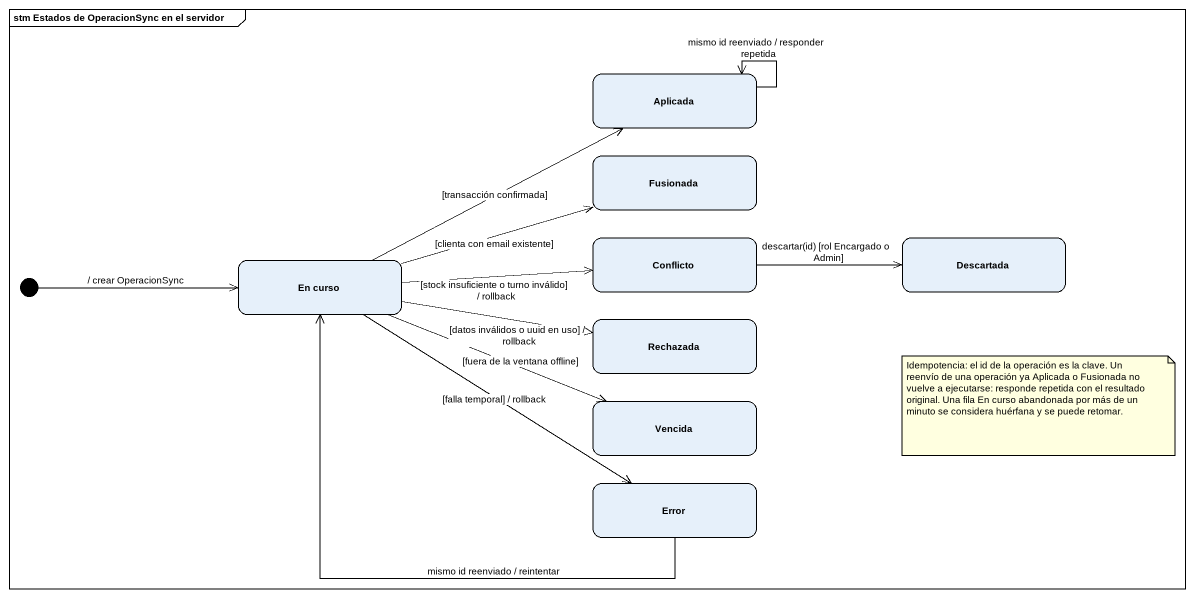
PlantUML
@startuml
mainframe stm Estados de OperacionSync en el servidor
hide empty description
state Aplicada
state Fusionada
state Conflicto
state Descartada
state "En curso" as En_curso
state Rechazada
state Vencida
state Error
[*] -right-> En_curso : / crear OperacionSync
Aplicada --> Aplicada : mismo id reenviado / responder repetida
Conflicto -right-> Descartada : descartar(id) [rol Encargado o Admin]
En_curso -right-> Aplicada : [transacción confirmada]
En_curso -right-> Fusionada : [clienta con email existente]
En_curso -right-> Conflicto : [stock insuficiente o turno inválido] / rollback
En_curso -right-> Rechazada : [datos inválidos o uuid en uso] / rollback
En_curso -right-> Vencida : [fuera de la ventana offline]
En_curso --> Error : [falla temporal] / rollback
Error -up-> En_curso : mismo id reenviado / reintentar
note as N1
  Idempotencia: el id de la operación es la clave. Un reenvío de una operación ya Aplicada o Fusionada no vuelve a ejecutarse: responde repetida con el resultado original. Una fila En curso abandonada por más de un minuto se considera huérfana y se puede retomar.
end note
@enduml
